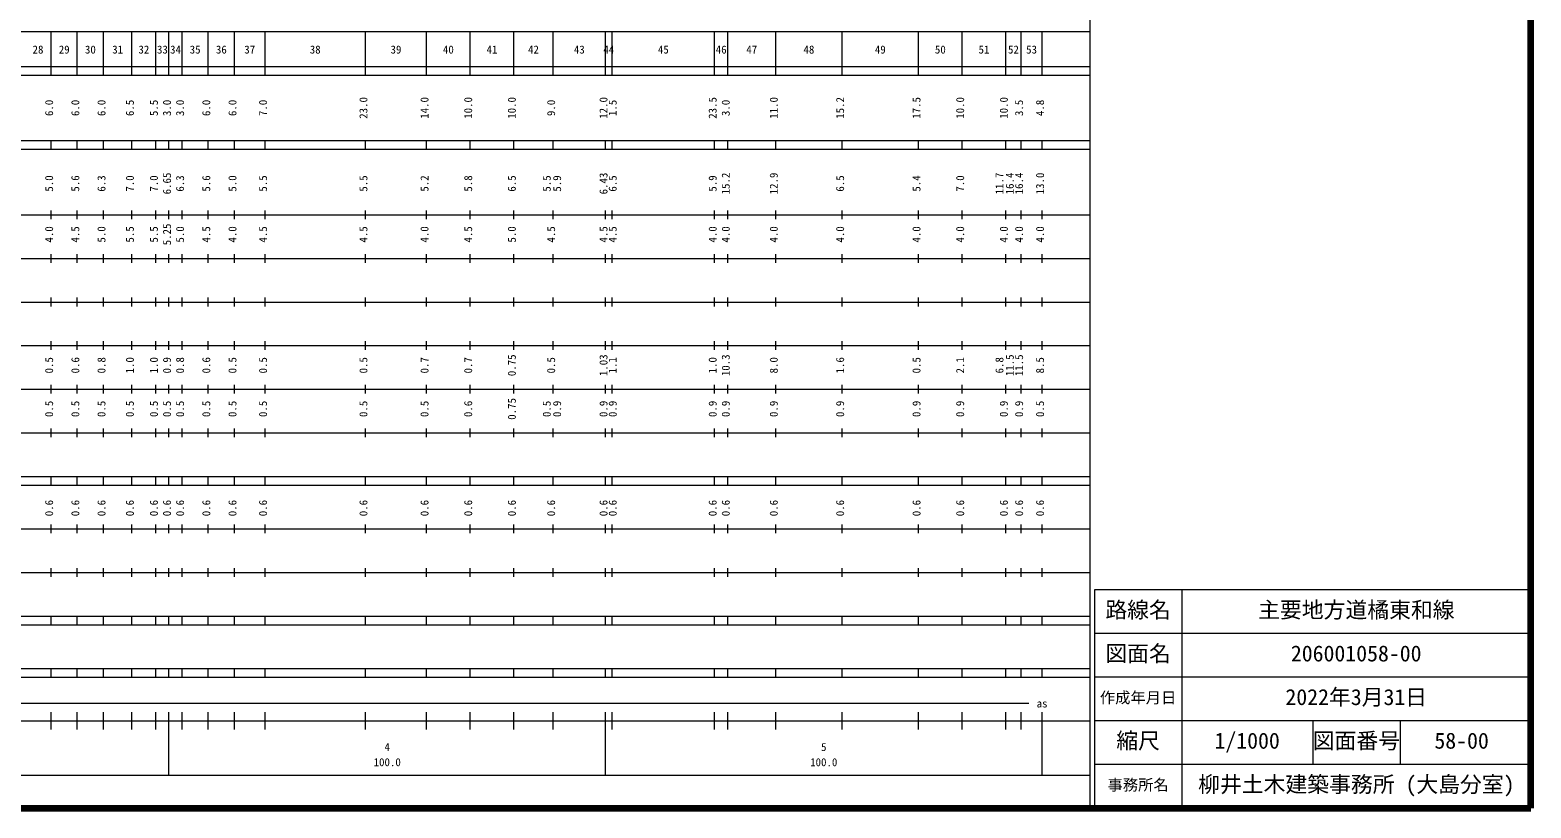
# Model space of a CAD drawing. Units: millimetres on the paper. Extents: x 40 to 680, y 20 to 380.
# Drawn here: x 336.2 to 680, y 20 to 198.4 of the extents above; entities that cross this region are included whole.
import ezdxf
from ezdxf.enums import TextEntityAlignment as Align

# ---------------------------------------------------------------- set-up
doc = ezdxf.new("R2010")
doc.units = ezdxf.units.MM
for name, color, linetype, lineweight in [('M-TTL', 2, 'Continuous', 140), ('M-TTL-BAND', 7, 'Continuous', 13), ('M-TTL-FRAM', 2, 'Continuous', 13), ('M-TTL-LINE', 7, 'Continuous', 13)]:
    doc.layers.add(name, color=color, linetype=linetype, lineweight=lineweight)
doc.layers.add('M-TTL-TXT', color=7, linetype='Continuous')
doc.styles.add('ＭＳ ゴシック', font='')
doc.styles.get('ＭＳ ゴシック').set_extended_font_data('MS Gothic')

msp = doc.modelspace()

# ---------------------------------------------------------------- linework, layer by layer
at = {"layer": 'M-TTL'}
for p, q in [((680, 20), (680, 380)), ((40, 20), (680, 20))]:
    msp.add_line(p, q, dxfattribs=at)
at = {"layer": 'M-TTL-BAND'}
for p, q in [((579, 20), (579, 370)), ((68, 198), (579, 198)), ((341, 188), (341, 198)), ((347, 188), (347, 198)), ((353, 188), (353, 198)), ((359.5, 188), (359.5, 198)), ((365, 188), (365, 198)), ((368, 188), (368, 198)), ((371, 188), (371, 198)), ((377, 188), (377, 198)), ((383, 188), (383, 198)), ((390, 188), (390, 198)), ((413, 188), (413, 198)), ((427, 188), (427, 198)), ((437, 188), (437, 198)), ((447, 188), (447, 198)), ((456, 188), (456, 198)), ((468, 188), (468, 198)), ((469.5, 188), (469.5, 198)), ((493, 188), (493, 198)), ((496, 188), (496, 198)), ((507, 188), (507, 198)), ((522.2, 188), (522.2, 198)), ((539.7, 188), (539.7, 198)), ((549.7, 188), (549.7, 198)), ((559.7, 188), (559.7, 198)), ((563.2, 188), (563.2, 198)), ((568, 188), (568, 198)), ((40, 190), (579, 190)), ((40, 188), (579, 188)), ((40, 173), (579, 173)), ((341, 171), (341, 173)), ((347, 171), (347, 173)), ((353, 171), (353, 173)), ((359.5, 171), (359.5, 173)), ((365, 171), (365, 173)), ((368, 171), (368, 173)), ((371, 171), (371, 173)), ((377, 171), (377, 173)), ((383, 171), (383, 173)), ((390, 171), (390, 173)), ((413, 171), (413, 173)), ((427, 171), (427, 173)), ((437, 171), (437, 173)), ((447, 171), (447, 173)), ((456, 171), (456, 173)), ((468, 171), (468, 173)), ((469.5, 171), (469.5, 173)), ((493, 171), (493, 173)), ((496, 171), (496, 173)), ((507, 171), (507, 173)), ((522.2, 171), (522.2, 173)), ((539.7, 171), (539.7, 173)), ((549.7, 171), (549.7, 173)), ((559.7, 171), (559.7, 173)), ((563.2, 171), (563.2, 173)), ((568, 171), (568, 173)), ((40, 171), (579, 171)), ((40, 156), (579, 156)), ((341, 155), (341, 157)), ((347, 155), (347, 157)), ((353, 155), (353, 157)), ((359.5, 155), (359.5, 157)), ((365, 155), (365, 157)), ((368, 155), (368, 157)), ((371, 155), (371, 157)), ((377, 155), (377, 157)), ((383, 155), (383, 157)), ((390, 155), (390, 157)), ((413, 155), (413, 157)), ((427, 155), (427, 157)), ((437, 155), (437, 157)), ((447, 155), (447, 157)), ((456, 155), (456, 157)), ((468, 155), (468, 157)), ((469.5, 155), (469.5, 157)), ((493, 155), (493, 157)), ((496, 155), (496, 157)), ((507, 155), (507, 157)), ((522.2, 155), (522.2, 157)), ((539.7, 155), (539.7, 157)), ((549.7, 155), (549.7, 157)), ((559.7, 155), (559.7, 157)), ((563.2, 155), (563.2, 157)), ((568, 155), (568, 157)), ((46, 146), (579, 146)), ((341, 145), (341, 147)), ((347, 145), (347, 147)), ((353, 145), (353, 147)), ((359.5, 145), (359.5, 147)), ((365, 145), (365, 147)), ((368, 145), (368, 147)), ((371, 145), (371, 147)), ((377, 145), (377, 147)), ((383, 145), (383, 147)), ((390, 145), (390, 147)), ((413, 145), (413, 147)), ((427, 145), (427, 147)), ((437, 145), (437, 147)), ((447, 145), (447, 147)), ((456, 145), (456, 147)), ((468, 145), (468, 147)), ((469.5, 145), (469.5, 147)), ((493, 145), (493, 147)), ((496, 145), (496, 147)), ((507, 145), (507, 147)), ((522.2, 145), (522.2, 147)), ((539.7, 145), (539.7, 147)), ((549.7, 145), (549.7, 147)), ((559.7, 145), (559.7, 147)), ((563.2, 145), (563.2, 147)), ((568, 145), (568, 147)), ((52, 136), (579, 136)), ((341, 135), (341, 137)), ((347, 135), (347, 137)), ((353, 135), (353, 137)), ((359.5, 135), (359.5, 137)), ((365, 135), (365, 137)), ((368, 135), (368, 137)), ((371, 135), (371, 137)), ((377, 135), (377, 137)), ((383, 135), (383, 137)), ((390, 135), (390, 137)), ((413, 135), (413, 137)), ((427, 135), (427, 137)), ((437, 135), (437, 137)), ((447, 135), (447, 137)), ((456, 135), (456, 137)), ((468, 135), (468, 137)), ((469.5, 135), (469.5, 137)), ((493, 135), (493, 137)), ((496, 135), (496, 137)), ((507, 135), (507, 137)), ((522.2, 135), (522.2, 137)), ((539.7, 135), (539.7, 137)), ((549.7, 135), (549.7, 137)), ((559.7, 135), (559.7, 137)), ((563.2, 135), (563.2, 137)), ((568, 135), (568, 137)), ((46, 126), (579, 126)), ((341, 125), (341, 127)), ((347, 125), (347, 127)), ((353, 125), (353, 127)), ((359.5, 125), (359.5, 127)), ((365, 125), (365, 127)), ((368, 125), (368, 127)), ((371, 125), (371, 127)), ((377, 125), (377, 127)), ((383, 125), (383, 127)), ((390, 125), (390, 127)), ((413, 125), (413, 127)), ((427, 125), (427, 127)), ((437, 125), (437, 127)), ((447, 125), (447, 127)), ((456, 125), (456, 127)), ((468, 125), (468, 127)), ((469.5, 125), (469.5, 127)), ((493, 125), (493, 127)), ((496, 125), (496, 127)), ((507, 125), (507, 127)), ((522.2, 125), (522.2, 127)), ((539.7, 125), (539.7, 127)), ((549.7, 125), (549.7, 127)), ((559.7, 125), (559.7, 127)), ((563.2, 125), (563.2, 127)), ((568, 125), (568, 127)), ((341, 115), (341, 117)), ((347, 115), (347, 117)), ((353, 115), (353, 117)), ((359.5, 115), (359.5, 117)), ((365, 115), (365, 117)), ((368, 115), (368, 117)), ((371, 115), (371, 117)), ((377, 115), (377, 117)), ((383, 115), (383, 117)), ((390, 115), (390, 117)), ((413, 115), (413, 117)), ((427, 115), (427, 117)), ((437, 115), (437, 117)), ((447, 115), (447, 117)), ((456, 115), (456, 117)), ((468, 115), (468, 117)), ((469.5, 115), (469.5, 117)), ((493, 115), (493, 117)), ((496, 115), (496, 117)), ((507, 115), (507, 117)), ((522.2, 115), (522.2, 117)), ((539.7, 115), (539.7, 117)), ((549.7, 115), (549.7, 117)), ((559.7, 115), (559.7, 117)), ((563.2, 115), (563.2, 117)), ((568, 115), (568, 117)), ((52, 116), (579, 116)), ((341, 105), (341, 107)), ((347, 105), (347, 107)), ((353, 105), (353, 107)), ((359.5, 105), (359.5, 107)), ((365, 105), (365, 107)), ((368, 105), (368, 107)), ((371, 105), (371, 107)), ((377, 105), (377, 107)), ((383, 105), (383, 107)), ((390, 105), (390, 107)), ((413, 105), (413, 107)), ((427, 105), (427, 107)), ((437, 105), (437, 107)), ((447, 105), (447, 107)), ((456, 105), (456, 107)), ((468, 105), (468, 107)), ((469.5, 105), (469.5, 107)), ((493, 105), (493, 107)), ((496, 105), (496, 107)), ((507, 105), (507, 107)), ((522.2, 105), (522.2, 107)), ((539.7, 105), (539.7, 107)), ((549.7, 105), (549.7, 107)), ((559.7, 105), (559.7, 107)), ((563.2, 105), (563.2, 107)), ((568, 105), (568, 107)), ((46, 106), (579, 106)), ((40, 96), (579, 96)), ((40, 94), (579, 94)), ((341, 94), (341, 96)), ((347, 94), (347, 96)), ((353, 94), (353, 96)), ((359.5, 94), (359.5, 96)), ((365, 94), (365, 96)), ((368, 94), (368, 96)), ((371, 94), (371, 96)), ((377, 94), (377, 96)), ((383, 94), (383, 96)), ((390, 94), (390, 96)), ((413, 94), (413, 96)), ((427, 94), (427, 96)), ((437, 94), (437, 96)), ((447, 94), (447, 96)), ((456, 94), (456, 96)), ((468, 94), (468, 96)), ((469.5, 94), (469.5, 96)), ((493, 94), (493, 96)), ((496, 94), (496, 96)), ((507, 94), (507, 96)), ((522.2, 94), (522.2, 96)), ((539.7, 94), (539.7, 96)), ((549.7, 94), (549.7, 96)), ((559.7, 94), (559.7, 96)), ((563.2, 94), (563.2, 96)), ((568, 94), (568, 96)), ((49, 84), (579, 84)), ((341, 83), (341, 85)), ((347, 83), (347, 85)), ((353, 83), (353, 85)), ((359.5, 83), (359.5, 85)), ((365, 83), (365, 85)), ((368, 83), (368, 85)), ((371, 83), (371, 85)), ((377, 83), (377, 85)), ((383, 83), (383, 85)), ((390, 83), (390, 85)), ((413, 83), (413, 85)), ((427, 83), (427, 85)), ((437, 83), (437, 85)), ((447, 83), (447, 85)), ((456, 83), (456, 85)), ((468, 83), (468, 85)), ((469.5, 83), (469.5, 85)), ((493, 83), (493, 85)), ((496, 83), (496, 85)), ((507, 83), (507, 85)), ((522.2, 83), (522.2, 85)), ((539.7, 83), (539.7, 85)), ((549.7, 83), (549.7, 85)), ((559.7, 83), (559.7, 85)), ((563.2, 83), (563.2, 85)), ((568, 83), (568, 85)), ((40, 74), (579, 74)), ((341, 73), (341, 75)), ((347, 73), (347, 75)), ((353, 73), (353, 75)), ((359.5, 73), (359.5, 75)), ((365, 73), (365, 75)), ((368, 73), (368, 75)), ((371, 73), (371, 75)), ((377, 73), (377, 75)), ((383, 73), (383, 75)), ((390, 73), (390, 75)), ((413, 73), (413, 75)), ((427, 73), (427, 75)), ((437, 73), (437, 75)), ((447, 73), (447, 75)), ((456, 73), (456, 75)), ((468, 73), (468, 75)), ((469.5, 73), (469.5, 75)), ((493, 73), (493, 75)), ((496, 73), (496, 75)), ((507, 73), (507, 75)), ((522.2, 73), (522.2, 75)), ((539.7, 73), (539.7, 75)), ((549.7, 73), (549.7, 75)), ((559.7, 73), (559.7, 75)), ((563.2, 73), (563.2, 75)), ((568, 73), (568, 75)), ((40, 64), (579, 64)), ((40, 62), (579, 62)), ((341, 62), (341, 64)), ((347, 62), (347, 64)), ((353, 62), (353, 64)), ((359.5, 62), (359.5, 64)), ((365, 62), (365, 64)), ((368, 62), (368, 64)), ((371, 62), (371, 64)), ((377, 62), (377, 64)), ((383, 62), (383, 64)), ((390, 62), (390, 64)), ((413, 62), (413, 64)), ((427, 62), (427, 64)), ((437, 62), (437, 64)), ((447, 62), (447, 64)), ((456, 62), (456, 64)), ((468, 62), (468, 64)), ((469.5, 62), (469.5, 64)), ((493, 62), (493, 64)), ((496, 62), (496, 64)), ((507, 62), (507, 64)), ((522.2, 62), (522.2, 64)), ((539.7, 62), (539.7, 64)), ((549.7, 62), (549.7, 64)), ((559.7, 62), (559.7, 64)), ((563.2, 62), (563.2, 64)), ((568, 62), (568, 64)), ((40, 52), (579, 52)), ((341, 50), (341, 52)), ((347, 50), (347, 52)), ((353, 50), (353, 52)), ((359.5, 50), (359.5, 52)), ((365, 50), (365, 52)), ((368, 50), (368, 52)), ((371, 50), (371, 52)), ((377, 50), (377, 52)), ((383, 50), (383, 52)), ((390, 50), (390, 52)), ((413, 50), (413, 52)), ((427, 50), (427, 52)), ((437, 50), (437, 52)), ((447, 50), (447, 52)), ((456, 50), (456, 52)), ((468, 50), (468, 52)), ((469.5, 50), (469.5, 52)), ((493, 50), (493, 52)), ((496, 50), (496, 52)), ((507, 50), (507, 52)), ((522.2, 50), (522.2, 52)), ((539.7, 50), (539.7, 52)), ((549.7, 50), (549.7, 52)), ((559.7, 50), (559.7, 52)), ((563.2, 50), (563.2, 52)), ((568, 50), (568, 52)), ((40, 50), (579, 50)), ((71, 44), (565, 44)), ((341, 38), (341, 42)), ((347, 38), (347, 42)), ((353, 38), (353, 42)), ((359.5, 38), (359.5, 42)), ((365, 38), (365, 42)), ((368, 27.5), (368, 42)), ((371, 38), (371, 42)), ((377, 38), (377, 42)), ((383, 38), (383, 42)), ((390, 38), (390, 42)), ((413, 38), (413, 42)), ((427, 38), (427, 42)), ((437, 38), (437, 42)), ((447, 38), (447, 42)), ((456, 38), (456, 42)), ((468, 27.5), (468, 42)), ((469.5, 38), (469.5, 42)), ((493, 38), (493, 42)), ((496, 38), (496, 42)), ((507, 38), (507, 42)), ((522.2, 38), (522.2, 42)), ((539.7, 38), (539.7, 42)), ((549.7, 38), (549.7, 42)), ((559.7, 38), (559.7, 42)), ((563.2, 38), (563.2, 42)), ((568, 27.5), (568, 42)), ((40, 40), (579, 40)), ((68, 27.5), (579, 27.5))]:
    msp.add_line(p, q, dxfattribs=at)
at = {"layer": 'M-TTL-FRAM'}
msp.add_lwpolyline([(680, 70), (580, 70), (580, 20)], dxfattribs=at)
at = {"layer": 'M-TTL-LINE'}
for p, q in [((600, 70), (600, 20)), ((680, 60), (580, 60)), ((680, 50), (580, 50)), ((680, 40), (580, 40)), ((630, 40), (630, 30)), ((650, 40), (650, 30)), ((680, 30), (580, 30))]:
    msp.add_line(p, q, dxfattribs=at)

# ---------------------------------------------------------------- texts
at = {"layer": 'M-TTL-BAND', "style": 'ＭＳ ゴシック'}
for s, p in [('28', (336.75, 192.405)), ('29', (342.75, 192.405)), ('30', (348.75, 192.405)), ('31', (355, 192.405)), ('32', (361, 192.405)), ('33', (365.25, 192.405)), ('34', (368.25, 192.405)), ('35', (372.75, 192.405)), ('36', (378.75, 192.405)), ('37', (385.25, 192.405)), ('38', (400.25, 192.405)), ('39', (418.75, 192.405)), ('40', (430.75, 192.405)), ('41', (440.75, 192.405)), ('42', (450.25, 192.405)), ('43', (460.75, 192.405)), ('44', (467.5, 192.405)), ('45', (480, 192.405)), ('46', (493.25, 192.405)), ('47', (500.25, 192.405)), ('48', (513.35, 192.405)), ('49', (529.7, 192.405)), ('50', (543.45, 192.405)), ('51', (553.45, 192.405)), ('52', (560.2, 192.405)), ('53', (564.35, 192.405)), ('as', (566.75, 42.5)), ('4', (417.375, 32.523)), ('5', (517.375, 32.523)), ('100.0', (414.875, 29.033)), ('100.0', (514.875, 29.033))]:
    msp.add_text(s, height=1.833, dxfattribs=at).set_placement(p, align=Align.BOTTOM_LEFT)
for s, p in [('6.0', (342, 178.625)), ('6.0', (348, 178.625)), ('6.0', (354, 178.625)), ('3.0', (369, 178.625)), ('3.0', (372, 178.625)), ('6.0', (378, 178.625)), ('6.0', (384, 178.625)), ('7.0', (391, 178.625)), ('23.0', (414, 178)), ('14.0', (428, 178)), ('10.0', (438, 178)), ('10.0', (448, 178)), ('9.0', (457, 178.625)), ('12.0', (469, 178)), ('23.5', (494, 178)), ('3.0', (497, 178.625)), ('11.0', (508, 178)), ('15.2', (523.2, 178)), ('17.5', (540.7, 178)), ('10.0', (550.7, 178)), ('10.0', (560.7, 178)), ('4.8', (569, 178.625)), ('6.5', (360.5, 178.625)), ('5.5', (366, 178.625)), ('1.5', (471.1, 178.625)), ('3.5', (564.2, 178.625)), ('6.65', (369, 160.674)), ('6.43', (469, 160.674)), ('15.2', (497, 160.674)), ('12.9', (508, 160.674)), ('11.7', (559.7, 160.674)), ('16.4', (562.07, 160.674)), ('16.4', (564.2, 160.674)), ('13.0', (569, 160.674)), ('5.0', (342, 161.299)), ('5.6', (348, 161.299)), ('6.3', (354, 161.299)), ('7.0', (360.5, 161.299)), ('7.0', (366, 161.299)), ('6.3', (372, 161.299)), ('5.6', (378, 161.299)), ('5.0', (384, 161.299)), ('5.5', (391, 161.299)), ('5.5', (414, 161.299)), ('5.2', (428, 161.299)), ('5.8', (438, 161.299)), ('6.5', (448, 161.299)), ('5.5', (456, 161.299)), ('5.9', (458.37, 161.299)), ('6.5', (471.1, 161.299)), ('5.9', (494, 161.299)), ('6.5', (523.2, 161.299)), ('5.4', (540.7, 161.299)), ('7.0', (550.7, 161.299)), ('4.0', (342, 149.625)), ('4.5', (348, 149.625)), ('5.0', (354, 149.625)), ('5.5', (360.5, 149.625)), ('5.5', (366, 149.625)), ('5.25', (369, 149)), ('5.0', (372, 149.625)), ('4.5', (378, 149.625)), ('4.0', (384, 149.625)), ('4.5', (391, 149.625)), ('4.5', (414, 149.625)), ('4.0', (428, 149.625)), ('4.5', (438, 149.625)), ('5.0', (448, 149.625)), ('4.5', (457, 149.625)), ('4.5', (469, 149.625)), ('4.5', (471.1, 149.625)), ('4.0', (494, 149.625)), ('4.0', (497, 149.625)), ('4.0', (508, 149.625)), ('4.0', (523.2, 149.625)), ('4.0', (540.7, 149.625)), ('4.0', (550.7, 149.625)), ('4.0', (560.7, 149.625)), ('4.0', (564.2, 149.625)), ('4.0', (569, 149.625)), ('0.75', (448, 119)), ('1.03', (469, 119)), ('10.3', (497, 119)), ('11.5', (562.07, 119)), ('11.5', (564.2, 119)), ('0.5', (342, 119.625)), ('0.6', (348, 119.625)), ('0.8', (354, 119.625)), ('1.0', (360.5, 119.625)), ('1.0', (366, 119.625)), ('0.9', (369, 119.625)), ('0.8', (372, 119.625)), ('0.6', (378, 119.625)), ('0.5', (384, 119.625)), ('0.5', (391, 119.625)), ('0.5', (414, 119.625)), ('0.7', (428, 119.625)), ('0.7', (438, 119.625)), ('0.5', (457, 119.625)), ('1.1', (471.1, 119.625)), ('1.0', (494, 119.625)), ('8.0', (508, 119.625)), ('1.6', (523.2, 119.625)), ('0.5', (540.7, 119.625)), ('2.1', (550.7, 119.625)), ('6.8', (559.7, 119.625)), ('8.5', (569, 119.625)), ('0.75', (448, 109)), ('0.5', (342, 109.625)), ('0.5', (348, 109.625)), ('0.5', (354, 109.625)), ('0.5', (360.5, 109.625)), ('0.5', (366, 109.625)), ('0.5', (369, 109.625)), ('0.5', (372, 109.625)), ('0.5', (378, 109.625)), ('0.5', (384, 109.625)), ('0.5', (391, 109.625)), ('0.5', (414, 109.625)), ('0.5', (428, 109.625)), ('0.6', (438, 109.625)), ('0.5', (456, 109.625)), ('0.9', (458.37, 109.625)), ('0.9', (469, 109.625)), ('0.9', (471.1, 109.625)), ('0.9', (494, 109.625)), ('0.9', (497, 109.625)), ('0.9', (508, 109.625)), ('0.9', (523.2, 109.625)), ('0.9', (540.7, 109.625)), ('0.9', (550.7, 109.625)), ('0.9', (560.7, 109.625)), ('0.9', (564.2, 109.625)), ('0.5', (569, 109.625)), ('0.6', (342, 86.889)), ('0.6', (348, 86.889)), ('0.6', (354, 86.889)), ('0.6', (360.5, 86.889)), ('0.6', (366, 86.889)), ('0.6', (369, 86.889)), ('0.6', (372, 86.889)), ('0.6', (378, 86.889)), ('0.6', (384, 86.889)), ('0.6', (391, 86.889)), ('0.6', (414, 86.889)), ('0.6', (428, 86.889)), ('0.6', (438, 86.889)), ('0.6', (448, 86.889)), ('0.6', (457, 86.889)), ('0.6', (469, 86.889)), ('0.6', (471.1, 86.889)), ('0.6', (494, 86.889)), ('0.6', (497, 86.889)), ('0.6', (508, 86.889)), ('0.6', (523.2, 86.889)), ('0.6', (540.7, 86.889)), ('0.6', (550.7, 86.889)), ('0.6', (560.7, 86.889)), ('0.6', (564.2, 86.889)), ('0.6', (569, 86.889))]:
    msp.add_text(s, height=1.833, rotation=90, dxfattribs=at).set_placement(p, align=Align.BOTTOM_LEFT)
at = {"layer": 'M-TTL-TXT', "style": 'ＭＳ ゴシック'}
for s, height, p in [('路線名', 3.666, (582.5, 62.5)), ('路線名', 3.666, (582.5, 62.5)), ('主要地方道橘東和線', 3.666, (617.5, 62.5)), ('図面名', 3.666, (582.5, 52.5)), ('図面名', 3.666, (582.5, 52.5)), ('206001058-00', 3.666, (625, 52.5)), ('作成年月日', 2.566, (581.25, 43.25)), ('作成年月日', 2.566, (581.25, 43.25)), ('2022年3月31日', 3.666, (623.75, 42.5)), ('縮尺', 3.666, (585, 32.5)), ('縮尺', 3.666, (585, 32.5)), ('1/1000', 3.666, (607.5, 32.5)), ('図面番号', 3.666, (630, 32.5)), ('図面番号', 3.666, (630, 32.5)), ('58-00', 3.666, (657.875, 32.5)), ('柳井土木建築事務所 (大島分室)', 3.666, (603.75, 22.5)), ('事務所名', 2.566, (583, 23.25)), ('事務所名', 2.566, (583, 23.25))]:
    msp.add_text(s, height=height, dxfattribs=at).set_placement(p, align=Align.BOTTOM_LEFT)

doc.saveas('drawing.dxf')
